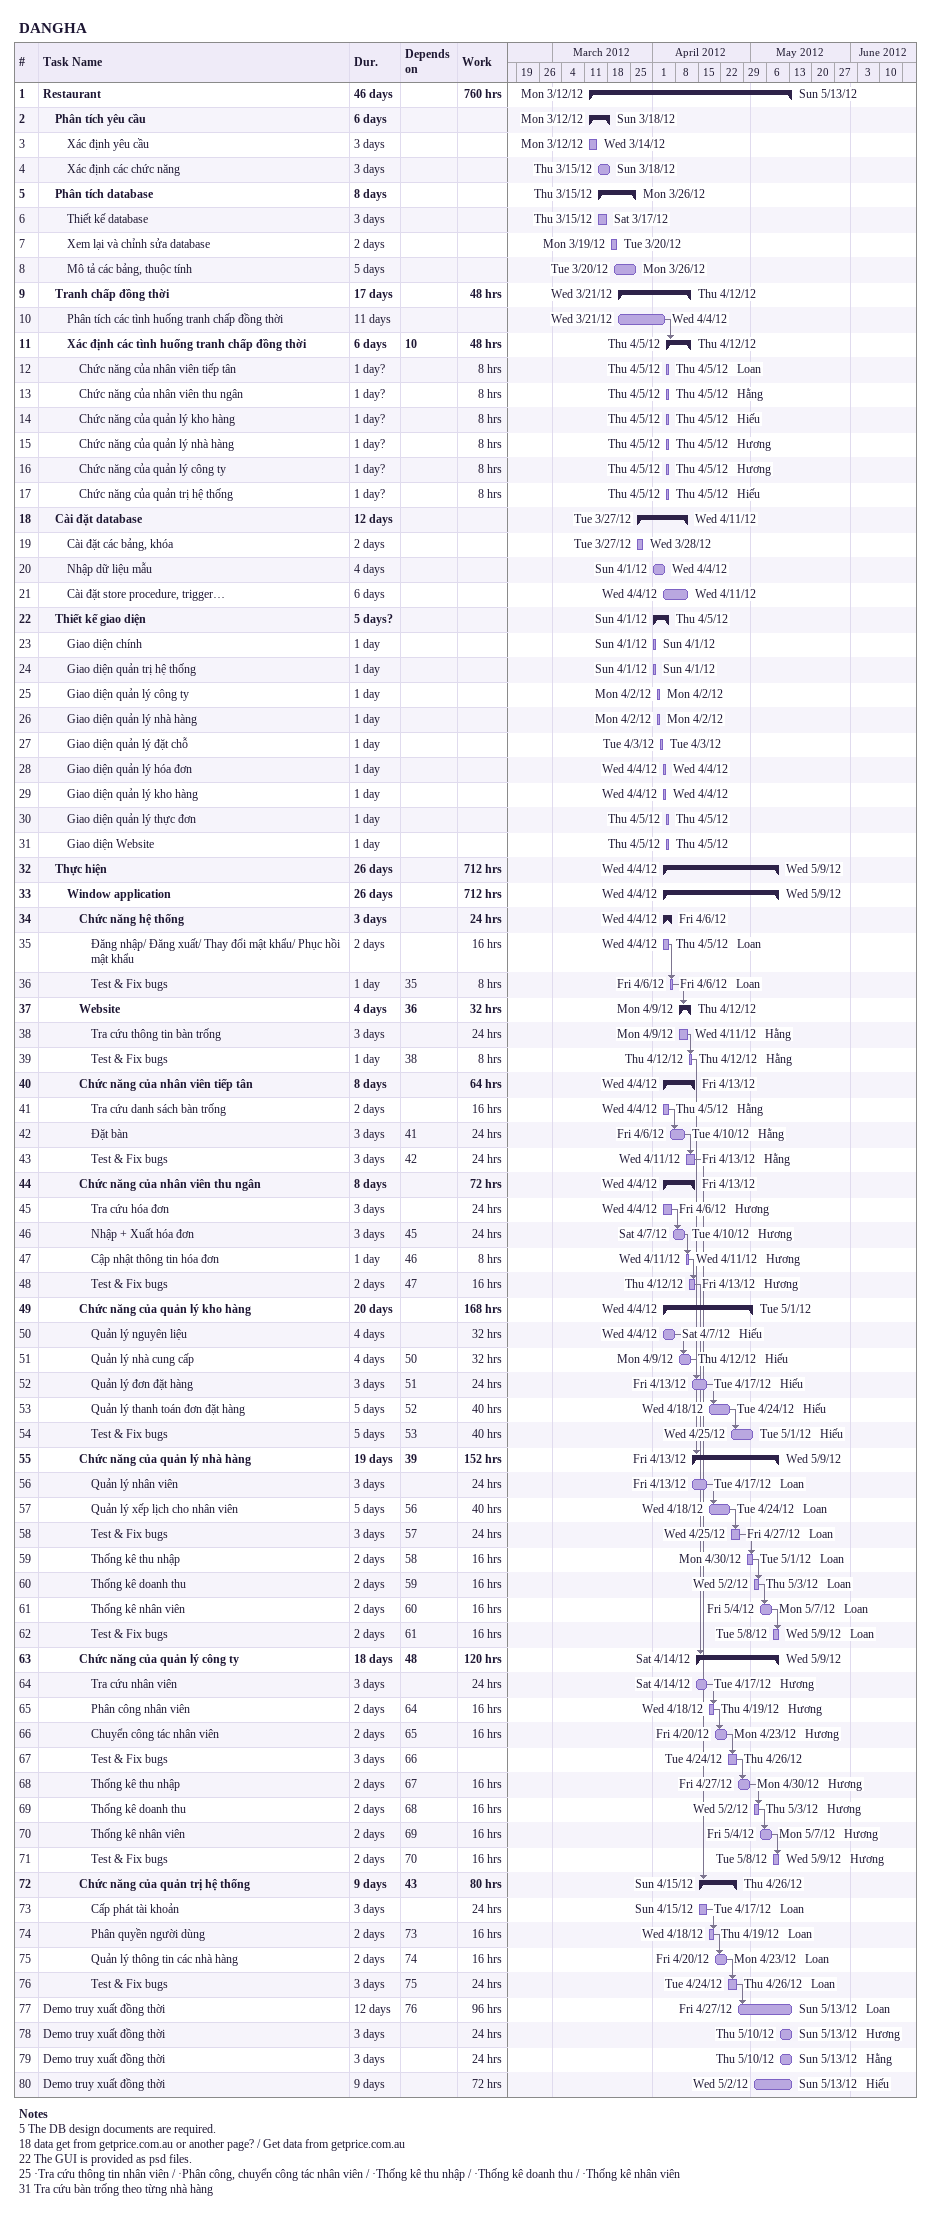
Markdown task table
DANGHA

| ID | Level | Task | Duration | Start | Finish | Predecessors | Resources | Work (h) |
|---|---|---|---|---|---|---|---|---|
| 1 | 1 | **Restaurant** | 46d | 2012-03-12 | 2012-05-13 |  |  | 760 |
| 2 | 2 | **Phân tích yêu cầu** | 6d | 2012-03-12 | 2012-03-18 |  |  |  |
| 3 | 3 | Xác định yêu cầu | 3d | 2012-03-12 | 2012-03-14 |  |  |  |
| 4 | 3 | Xác định các chức năng | 3d | 2012-03-15 | 2012-03-18 |  |  |  |
| 5 | 2 | **Phân tích database** | 8d | 2012-03-15 | 2012-03-26 |  |  |  |
| 6 | 3 | Thiết kế database | 3d | 2012-03-15 | 2012-03-17 |  |  |  |
| 7 | 3 | Xem lại và chỉnh sửa database | 2d | 2012-03-19 | 2012-03-20 |  |  |  |
| 8 | 3 | Mô tả các bảng, thuộc tính | 5d | 2012-03-20 | 2012-03-26 |  |  |  |
| 9 | 2 | **Tranh chấp đồng thời** | 17d | 2012-03-21 | 2012-04-12 |  |  | 48 |
| 10 | 3 | Phân tích các tình huống tranh chấp đồng thời | 11d | 2012-03-21 | 2012-04-04 |  |  |  |
| 11 | 3 | **Xác định các tình huống tranh chấp đồng thời** | 6d | 2012-04-05 | 2012-04-12 | 10 |  | 48 |
| 12 | 4 | Chức năng của nhân viên tiếp tân | 1d? | 2012-04-05 | 2012-04-05 |  | Loan | 8 |
| 13 | 4 | Chức năng của nhân viên thu ngân | 1d? | 2012-04-05 | 2012-04-05 |  | Hằng | 8 |
| 14 | 4 | Chức năng của quản lý kho hàng | 1d? | 2012-04-05 | 2012-04-05 |  | Hiếu | 8 |
| 15 | 4 | Chức năng của quản lý nhà hàng | 1d? | 2012-04-05 | 2012-04-05 |  | Hương | 8 |
| 16 | 4 | Chức năng của quản lý công ty | 1d? | 2012-04-05 | 2012-04-05 |  | Hương | 8 |
| 17 | 4 | Chức năng của quản trị hệ thống | 1d? | 2012-04-05 | 2012-04-05 |  | Hiếu | 8 |
| 18 | 2 | **Cài đặt database** | 12d | 2012-03-27 | 2012-04-11 |  |  |  |
| 19 | 3 | Cài đặt các bảng, khóa | 2d | 2012-03-27 | 2012-03-28 |  |  |  |
| 20 | 3 | Nhập dữ liệu mẫu | 4d | 2012-04-01 | 2012-04-04 |  |  |  |
| 21 | 3 | Cài đặt store procedure, trigger… | 6d | 2012-04-04 | 2012-04-11 |  |  |  |
| 22 | 2 | **Thiết kế giao diện** | 5d? | 2012-04-01 | 2012-04-05 |  |  |  |
| 23 | 3 | Giao diện chính | 1d | 2012-04-01 | 2012-04-01 |  |  |  |
| 24 | 3 | Giao diện quản trị hệ thống | 1d | 2012-04-01 | 2012-04-01 |  |  |  |
| 25 | 3 | Giao diện quản lý công ty | 1d | 2012-04-02 | 2012-04-02 |  |  |  |
| 26 | 3 | Giao diện quản lý nhà hàng | 1d | 2012-04-02 | 2012-04-02 |  |  |  |
| 27 | 3 | Giao diện quản lý đặt chỗ | 1d | 2012-04-03 | 2012-04-03 |  |  |  |
| 28 | 3 | Giao diện quản lý hóa đơn | 1d | 2012-04-04 | 2012-04-04 |  |  |  |
| 29 | 3 | Giao diện quản lý kho hàng | 1d | 2012-04-04 | 2012-04-04 |  |  |  |
| 30 | 3 | Giao diện quản lý thực đơn | 1d | 2012-04-05 | 2012-04-05 |  |  |  |
| 31 | 3 | Giao diện Website | 1d | 2012-04-05 | 2012-04-05 |  |  |  |
| 32 | 2 | **Thực hiện** | 26d | 2012-04-04 | 2012-05-09 |  |  | 712 |
| 33 | 3 | **Window application** | 26d | 2012-04-04 | 2012-05-09 |  |  | 712 |
| 34 | 4 | **Chức năng hệ thống** | 3d | 2012-04-04 | 2012-04-06 |  |  | 24 |
| 35 | 5 | Đăng nhập/ Đăng xuất/ Thay đổi mật khẩu/ Phục hồi mật khẩu | 2d | 2012-04-04 | 2012-04-05 |  | Loan | 16 |
| 36 | 5 | Test & Fix bugs | 1d | 2012-04-06 | 2012-04-06 | 35 | Loan | 8 |
| 37 | 4 | **Website** | 4d | 2012-04-09 | 2012-04-12 | 36 |  | 32 |
| 38 | 5 | Tra cứu thông tin bàn trống | 3d | 2012-04-09 | 2012-04-11 |  | Hằng | 24 |
| 39 | 5 | Test & Fix bugs | 1d | 2012-04-12 | 2012-04-12 | 38 | Hằng | 8 |
| 40 | 4 | **Chức năng của nhân viên tiếp tân** | 8d | 2012-04-04 | 2012-04-13 |  |  | 64 |
| 41 | 5 | Tra cứu danh sách bàn trống | 2d | 2012-04-04 | 2012-04-05 |  | Hằng | 16 |
| 42 | 5 | Đặt bàn | 3d | 2012-04-06 | 2012-04-10 | 41 | Hằng | 24 |
| 43 | 5 | Test & Fix bugs | 3d | 2012-04-11 | 2012-04-13 | 42 | Hằng | 24 |
| 44 | 4 | **Chức năng của nhân viên thu ngân** | 8d | 2012-04-04 | 2012-04-13 |  |  | 72 |
| 45 | 5 | Tra cứu hóa đơn | 3d | 2012-04-04 | 2012-04-06 |  | Hương | 24 |
| 46 | 5 | Nhập + Xuất hóa đơn | 3d | 2012-04-07 | 2012-04-10 | 45 | Hương | 24 |
| 47 | 5 | Cập nhật thông tin hóa đơn | 1d | 2012-04-11 | 2012-04-11 | 46 | Hương | 8 |
| 48 | 5 | Test & Fix bugs | 2d | 2012-04-12 | 2012-04-13 | 47 | Hương | 16 |
| 49 | 4 | **Chức năng của quản lý kho hàng** | 20d | 2012-04-04 | 2012-05-01 |  |  | 168 |
| 50 | 5 | Quản lý nguyên liệu | 4d | 2012-04-04 | 2012-04-07 |  | Hiếu | 32 |
| 51 | 5 | Quản lý nhà cung cấp | 4d | 2012-04-09 | 2012-04-12 | 50 | Hiếu | 32 |
| 52 | 5 | Quản lý đơn đặt hàng | 3d | 2012-04-13 | 2012-04-17 | 51 | Hiếu | 24 |
| 53 | 5 | Quản lý thanh toán đơn đặt hàng | 5d | 2012-04-18 | 2012-04-24 | 52 | Hiếu | 40 |
| 54 | 5 | Test & Fix bugs | 5d | 2012-04-25 | 2012-05-01 | 53 | Hiếu | 40 |
| 55 | 4 | **Chức năng của quản lý nhà hàng** | 19d | 2012-04-13 | 2012-05-09 | 39 |  | 152 |
| 56 | 5 | Quản lý nhân viên | 3d | 2012-04-13 | 2012-04-17 |  | Loan | 24 |
| 57 | 5 | Quản lý xếp lịch cho nhân viên | 5d | 2012-04-18 | 2012-04-24 | 56 | Loan | 40 |
| 58 | 5 | Test & Fix bugs | 3d | 2012-04-25 | 2012-04-27 | 57 | Loan | 24 |
| 59 | 5 | Thống kê thu nhập | 2d | 2012-04-30 | 2012-05-01 | 58 | Loan | 16 |
| 60 | 5 | Thống kê doanh thu | 2d | 2012-05-02 | 2012-05-03 | 59 | Loan | 16 |
| 61 | 5 | Thống kê nhân viên | 2d | 2012-05-04 | 2012-05-07 | 60 | Loan | 16 |
| 62 | 5 | Test & Fix bugs | 2d | 2012-05-08 | 2012-05-09 | 61 | Loan | 16 |
| 63 | 4 | **Chức năng của quản lý công ty** | 18d | 2012-04-14 | 2012-05-09 | 48 |  | 120 |
| 64 | 5 | Tra cứu nhân viên | 3d | 2012-04-14 | 2012-04-17 |  | Hương | 24 |
| 65 | 5 | Phân công nhân viên | 2d | 2012-04-18 | 2012-04-19 | 64 | Hương | 16 |
| 66 | 5 | Chuyển công tác nhân viên | 2d | 2012-04-20 | 2012-04-23 | 65 | Hương | 16 |
| 67 | 5 | Test & Fix bugs | 3d | 2012-04-24 | 2012-04-26 | 66 |  |  |
| 68 | 5 | Thống kê thu nhập | 2d | 2012-04-27 | 2012-04-30 | 67 | Hương | 16 |
| 69 | 5 | Thống kê doanh thu | 2d | 2012-05-02 | 2012-05-03 | 68 | Hương | 16 |
| 70 | 5 | Thống kê nhân viên | 2d | 2012-05-04 | 2012-05-07 | 69 | Hương | 16 |
| 71 | 5 | Test & Fix bugs | 2d | 2012-05-08 | 2012-05-09 | 70 | Hương | 16 |
| 72 | 4 | **Chức năng của quản trị hệ thống** | 9d | 2012-04-15 | 2012-04-26 | 43 |  | 80 |
| 73 | 5 | Cấp phát tài khoản | 3d | 2012-04-15 | 2012-04-17 |  | Loan | 24 |
| 74 | 5 | Phân quyền người dùng | 2d | 2012-04-18 | 2012-04-19 | 73 | Loan | 16 |
| 75 | 5 | Quản lý thông tin các nhà hàng | 2d | 2012-04-20 | 2012-04-23 | 74 | Loan | 16 |
| 76 | 5 | Test & Fix bugs | 3d | 2012-04-24 | 2012-04-26 | 75 | Loan | 24 |
| 77 | 1 | Demo truy xuất đồng thời | 12d | 2012-04-27 | 2012-05-13 | 76 | Loan | 96 |
| 78 | 1 | Demo truy xuất đồng thời | 3d | 2012-05-10 | 2012-05-13 |  | Hương | 24 |
| 79 | 1 | Demo truy xuất đồng thời | 3d | 2012-05-10 | 2012-05-13 |  | Hằng | 24 |
| 80 | 1 | Demo truy xuất đồng thời | 9d | 2012-05-02 | 2012-05-13 |  | Hiếu | 72 |

Notes
- 5: The DB design documents are required.
- 18: data get from getprice.com.au or another page? / Get data from getprice.com.au
- 22: The GUI is provided as psd files.
- 25: ·Tra cứu thông tin nhân viên / ·Phân công, chuyển công tác nhân viên / ·Thống kê thu nhập / ·Thống kê doanh thu / ·Thống kê nhân viên
- 31: Tra cứu bàn trống theo từng nhà hàng
